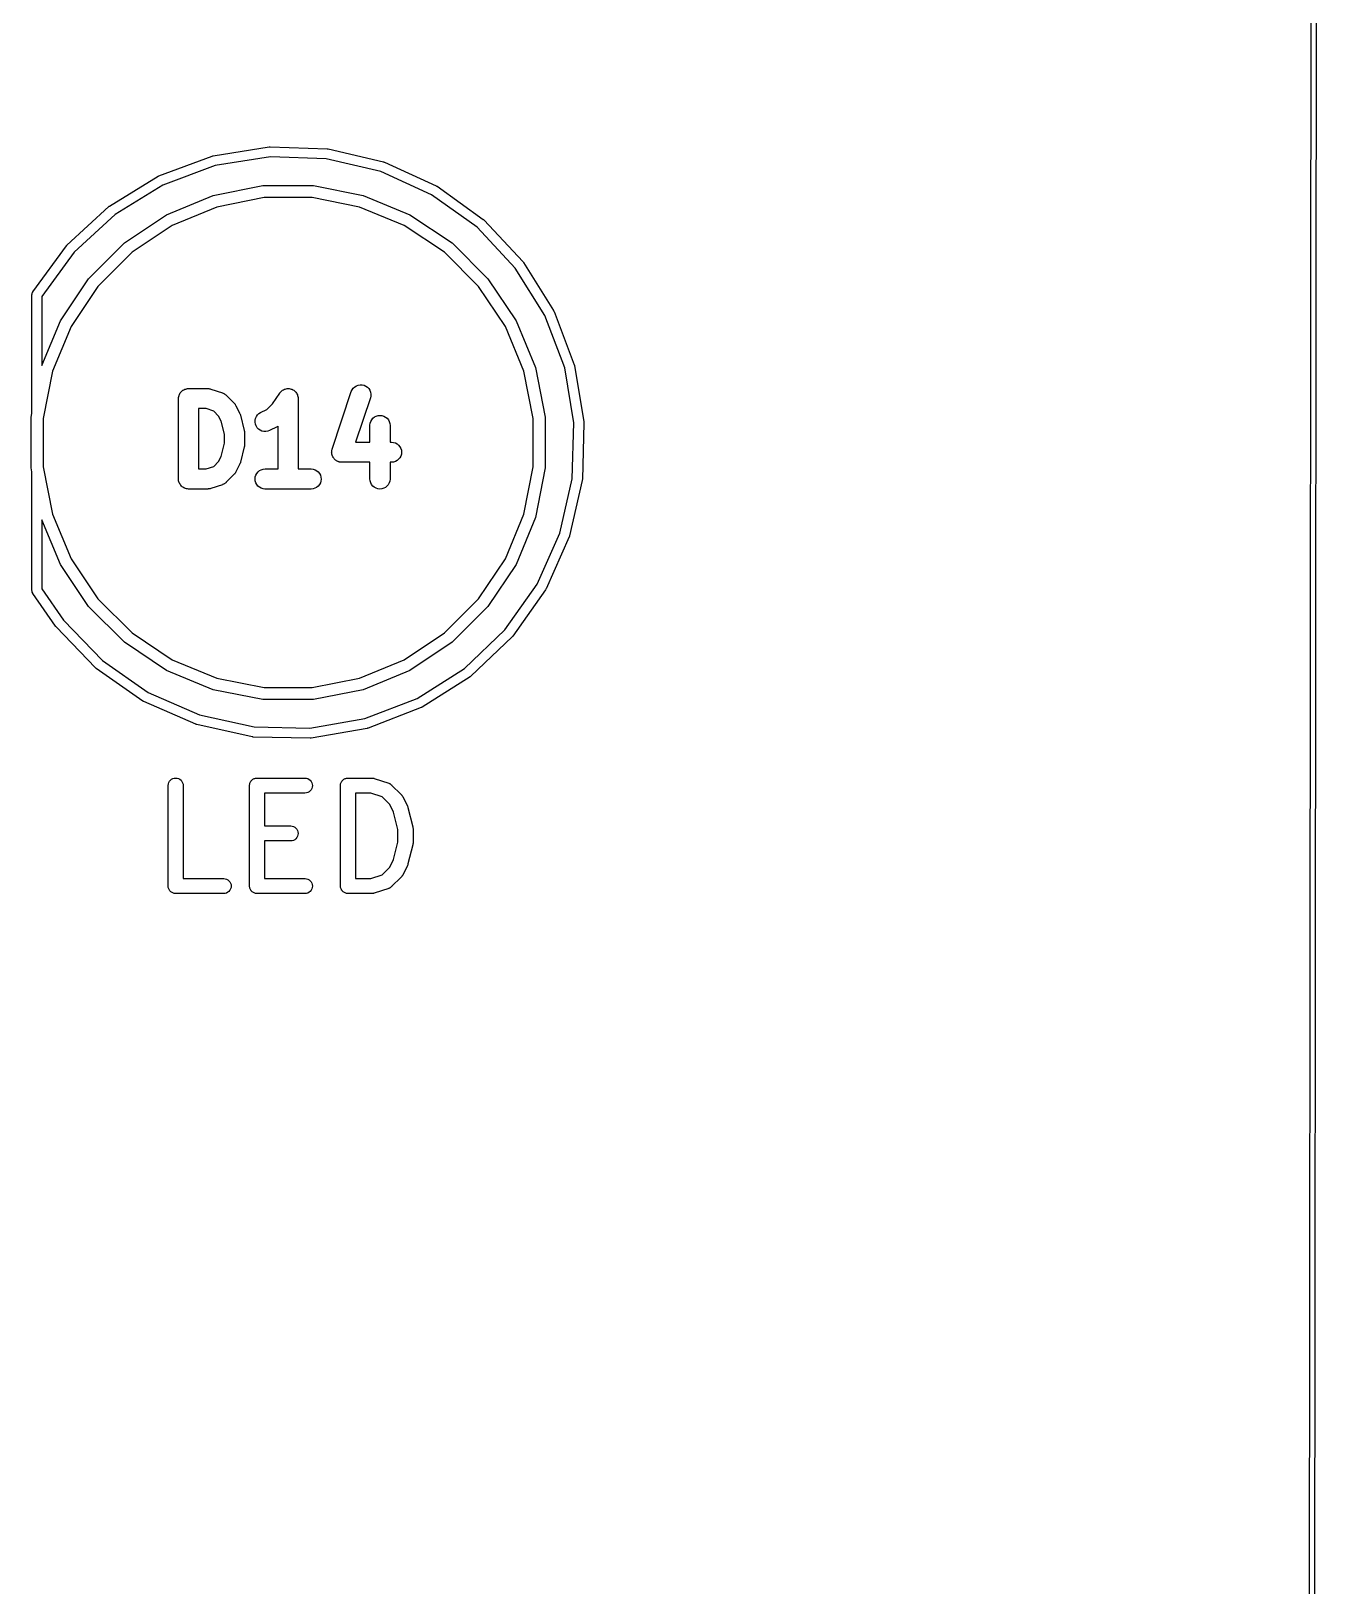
# Model space of a CAD drawing. Extents: x 20 to 116, y -135 to -20.
# Drawn here: x 103.18 to 116.03, y -92.92 to -77.45 of the extents above; entities that cross this region are included whole.
import ezdxf

# ---------------------------------------------------------------- set-up
doc = ezdxf.new("R2010")
doc.units = 0
doc.layers.add('BLACK', color=7, linetype='CONTINUOUS')

msp = doc.modelspace()

# ---------------------------------------------------------------- linework, layer by layer
at = {"layer": 'BLACK', "linetype": 'CONTINUOUS'}
for p, q in [((115.86, -134.975), (115.975, -20.025)), ((116.025, -20.0012), (115.91, -134.999)), ((104.454, -78.8855), (104.984, -78.6887)), ((104.984, -78.6887), (104.985, -78.6884)), ((104.984, -78.6887), (104.984, -78.6887)), ((104.984, -78.6887), (104.984, -78.6887)), ((104.985, -78.6884), (104.989, -78.6874)), ((104.989, -78.6874), (104.994, -78.6862)), ((104.994, -78.6862), (105.552, -78.5962)), ((105.564, -78.6957), (105.014, -78.7841)), ((105.552, -78.5962), (105.553, -78.5961)), ((105.553, -78.5961), (105.558, -78.5959)), ((105.558, -78.5959), (105.562, -78.5956)), ((105.562, -78.5956), (106.128, -78.6158)), ((106.119, -78.7156), (105.564, -78.6957)), ((106.661, -78.8431), (106.119, -78.7156)), ((106.128, -78.6158), (106.129, -78.6159)), ((106.129, -78.6159), (106.133, -78.6165)), ((106.133, -78.6165), (106.138, -78.6171)), ((106.138, -78.6171), (106.688, -78.7469)), ((106.688, -78.7469), (106.689, -78.747)), ((106.689, -78.747), (106.693, -78.7486)), ((103.963, -79.1859), (104.445, -78.8898)), ((104.445, -78.8894), (104.45, -78.8875)), ((104.445, -78.8898), (104.445, -78.8894)), ((104.45, -78.8875), (104.454, -78.8855)), ((105.014, -78.7841), (104.493, -78.9776)), ((107.167, -79.0733), (106.661, -78.8431)), ((106.693, -78.7486), (106.698, -78.75)), ((106.698, -78.75), (107.213, -78.9843)), ((104.493, -78.9776), (104.019, -79.2686)), ((104.994, -79.0807), (105.488, -78.9824)), ((105.488, -78.9824), (105.992, -78.9824)), ((105.992, -78.9824), (106.486, -79.0807)), ((107.213, -78.9843), (107.214, -78.9846)), ((107.214, -78.9846), (107.217, -78.9869)), ((107.217, -78.9869), (107.221, -78.9892)), ((107.221, -78.9892), (107.681, -79.319)), ((103.539, -79.576), (103.955, -79.1918)), ((103.955, -79.1913), (103.959, -79.1887)), ((103.955, -79.1918), (103.955, -79.1913)), ((103.959, -79.1887), (103.963, -79.1859)), ((104.529, -79.2735), (104.994, -79.0807)), ((105.029, -79.1955), (104.585, -79.3793)), ((105.5, -79.1018), (105.029, -79.1955)), ((105.98, -79.1018), (105.5, -79.1018)), ((106.451, -79.1955), (105.98, -79.1018)), ((106.895, -79.3793), (106.451, -79.1955)), ((106.486, -79.0807), (106.951, -79.2735)), ((107.619, -79.3975), (107.167, -79.0733)), ((104.019, -79.2686), (103.611, -79.6461)), ((104.11, -79.5534), (104.529, -79.2735)), ((106.951, -79.2735), (107.37, -79.5534)), ((107.681, -79.319), (107.681, -79.319)), ((107.681, -79.319), (107.681, -79.3191)), ((107.681, -79.3191), (107.682, -79.3195)), ((107.682, -79.3195), (107.685, -79.3225)), ((107.685, -79.3225), (107.689, -79.3255)), ((107.689, -79.3255), (108.076, -79.7384)), ((104.585, -79.3793), (104.186, -79.6461)), ((107.294, -79.6461), (106.895, -79.3793)), ((107.999, -79.8032), (107.619, -79.3975)), ((103.2, -80.0397), (103.533, -79.5833)), ((103.611, -79.6461), (103.29, -80.0866)), ((103.533, -79.5827), (103.536, -79.5794)), ((103.533, -79.5833), (103.533, -79.5827)), ((103.536, -79.5794), (103.539, -79.576)), ((103.753, -79.9096), (104.11, -79.5534)), ((104.186, -79.6461), (103.846, -79.9857)), ((107.634, -79.9857), (107.294, -79.6461)), ((107.37, -79.5534), (107.727, -79.9096)), ((108.294, -80.2751), (107.999, -79.8032)), ((108.076, -79.7384), (108.076, -79.7384)), ((108.076, -79.7384), (108.076, -79.7384)), ((108.076, -79.7384), (108.076, -79.7389)), ((108.076, -79.7389), (108.079, -79.7425)), ((108.079, -79.7425), (108.082, -79.7461)), ((108.082, -79.7461), (108.381, -80.2264)), ((103.473, -80.3285), (103.753, -79.9096)), ((103.846, -79.9857), (103.579, -80.3851)), ((107.901, -80.3851), (107.634, -79.9857)), ((107.727, -79.9096), (108.007, -80.3285)), ((103.19, -80.0679), (103.191, -80.0605)), ((103.19, -81.2498), (103.19, -80.0679)), ((103.191, -80.0605), (103.194, -80.0511)), ((103.194, -80.0511), (103.198, -80.0424)), ((103.198, -80.0424), (103.2, -80.0397)), ((103.29, -80.0866), (103.29, -80.7714)), ((108.491, -80.7952), (108.294, -80.2751)), ((108.381, -80.2264), (108.381, -80.227)), ((108.381, -80.227), (108.383, -80.2311)), ((108.383, -80.2311), (108.385, -80.2351)), ((108.385, -80.2351), (108.586, -80.7644)), ((103.29, -80.7714), (103.473, -80.3285)), ((103.579, -80.3851), (103.395, -80.8288)), ((108.085, -80.8288), (107.901, -80.3851)), ((108.007, -80.3285), (108.199, -80.794)), ((103.395, -80.8288), (103.302, -81.2999)), ((108.178, -81.2999), (108.085, -80.8288)), ((108.199, -80.794), (108.298, -81.2881)), ((108.583, -81.3437), (108.491, -80.7952)), ((108.586, -80.7644), (108.586, -80.765)), ((108.586, -80.765), (108.587, -80.7694)), ((108.587, -80.7694), (108.589, -80.7738)), ((108.589, -80.7738), (108.682, -81.332)), ((104.654, -81.0721), (104.656, -81.0632)), ((104.656, -81.0632), (104.657, -81.0628)), ((104.657, -81.0625), (104.661, -81.0543)), ((104.657, -81.0628), (104.657, -81.0625)), ((104.661, -81.0543), (104.666, -81.046)), ((104.666, -81.0454), (104.672, -81.0382)), ((104.666, -81.0457), (104.666, -81.0454)), ((104.666, -81.046), (104.666, -81.0457)), ((104.672, -81.0382), (104.678, -81.0309)), ((104.678, -81.0307), (104.679, -81.0305)), ((104.678, -81.0309), (104.678, -81.0307)), ((104.679, -81.0305), (104.686, -81.0246)), ((104.686, -81.0246), (104.693, -81.0186)), ((104.693, -81.0186), (104.694, -81.0184)), ((104.694, -81.0182), (104.702, -81.0139)), ((104.694, -81.0184), (104.694, -81.0182)), ((104.702, -81.0139), (104.71, -81.0094)), ((104.71, -81.0094), (104.711, -81.0093)), ((104.711, -81.0092), (104.72, -81.0065)), ((104.711, -81.0093), (104.711, -81.0092)), ((104.72, -81.0065), (104.729, -81.0038)), ((104.729, -81.0038), (104.73, -81.0037)), ((104.729, -81.0038), (104.729, -81.0038)), ((104.73, -81.0037), (104.739, -81.0028)), ((104.739, -81.0028), (104.749, -81.0019)), ((104.749, -81.0019), (104.939, -81.0019)), ((104.939, -81.0019), (104.94, -81.0019)), ((104.94, -81.0019), (104.946, -81.0025)), ((104.946, -81.0025), (104.952, -81.0027)), ((104.952, -81.0027), (104.956, -81.0036)), ((104.956, -81.0036), (104.96, -81.0041)), ((104.96, -81.0041), (104.965, -81.0058)), ((104.965, -81.0058), (104.971, -81.007)), ((104.971, -81.007), (105.085, -81.0451)), ((105.085, -81.0451), (105.086, -81.0456)), ((105.086, -81.0456), (105.089, -81.0468)), ((105.089, -81.0468), (105.092, -81.0477)), ((105.092, -81.0477), (105.098, -81.0509)), ((105.098, -81.0509), (105.104, -81.0538)), ((105.104, -81.0538), (105.106, -81.0555)), ((105.106, -81.0555), (105.109, -81.0569)), ((105.109, -81.0569), (105.114, -81.0612)), ((105.114, -81.0612), (105.12, -81.0653)), ((105.12, -81.0653), (105.122, -81.0674)), ((105.122, -81.0674), (105.124, -81.0693)), ((105.585, -81.1525), (105.656, -81.0464)), ((105.656, -81.0464), (105.657, -81.0454)), ((105.657, -81.0453), (105.663, -81.0376)), ((105.657, -81.0454), (105.657, -81.0453)), ((105.657, -81.0454), (105.657, -81.0454)), ((105.657, -81.0454), (105.657, -81.0454)), ((105.663, -81.0376), (105.669, -81.0305)), ((105.669, -81.0303), (105.677, -81.0239)), ((105.669, -81.0304), (105.669, -81.0303)), ((105.669, -81.0305), (105.669, -81.0304)), ((105.677, -81.0239), (105.684, -81.0182)), ((105.684, -81.0181), (105.693, -81.0135)), ((105.684, -81.0182), (105.684, -81.0181)), ((105.684, -81.0182), (105.684, -81.0182)), ((105.693, -81.0135), (105.702, -81.0092)), ((105.702, -81.0091), (105.711, -81.0065)), ((105.702, -81.0092), (105.702, -81.0091)), ((105.702, -81.0092), (105.702, -81.0092)), ((105.711, -81.0065), (105.72, -81.0037)), ((105.72, -81.0036), (105.729, -81.0028)), ((105.72, -81.0037), (105.72, -81.0036)), ((105.72, -81.0037), (105.72, -81.0037)), ((105.729, -81.0028), (105.74, -81.0019)), ((105.74, -81.0019), (105.74, -81.0019)), ((105.74, -81.0019), (105.749, -81.0029)), ((105.74, -81.0019), (105.74, -81.0019)), ((105.749, -81.0029), (105.759, -81.0039)), ((105.759, -81.0039), (105.759, -81.004)), ((105.759, -81.004), (105.759, -81.004)), ((105.759, -81.004), (105.768, -81.0067)), ((105.768, -81.0067), (105.778, -81.0097)), ((105.778, -81.0097), (105.778, -81.0098)), ((105.778, -81.0098), (105.778, -81.0098)), ((105.778, -81.0098), (105.786, -81.0143)), ((105.786, -81.0143), (105.795, -81.019)), ((105.795, -81.019), (105.795, -81.0191)), ((105.795, -81.0191), (105.795, -81.0191)), ((105.795, -81.0191), (105.803, -81.0254)), ((105.803, -81.0254), (105.81, -81.0314)), ((105.81, -81.0314), (105.81, -81.0315)), ((105.81, -81.0315), (105.81, -81.0316)), ((105.81, -81.0316), (105.816, -81.0392)), ((105.816, -81.0392), (105.822, -81.0466)), ((105.822, -81.0466), (105.822, -81.0466)), ((105.822, -81.0466), (105.822, -81.0467)), ((105.822, -81.0467), (105.827, -81.0551)), ((105.827, -81.0551), (105.832, -81.0638)), ((105.832, -81.0638), (105.832, -81.0639)), ((105.832, -81.0639), (105.832, -81.0639)), ((105.832, -81.0639), (105.834, -81.0726)), ((106.178, -81.6036), (106.368, -81.0322)), ((106.368, -81.0309), (106.377, -81.0132)), ((106.368, -81.0322), (106.368, -81.0309)), ((106.377, -81.0132), (106.388, -80.9974)), ((106.388, -80.9974), (106.402, -80.9841)), ((106.402, -80.9841), (106.419, -80.9739)), ((106.419, -80.9739), (106.437, -80.9671)), ((106.437, -80.9671), (106.457, -80.964)), ((106.457, -80.964), (106.476, -80.9647)), ((106.476, -80.9647), (106.495, -80.9692)), ((106.495, -80.9692), (106.513, -80.9772)), ((106.513, -80.9772), (106.529, -80.9886)), ((106.529, -80.9886), (106.542, -81.0028)), ((106.542, -81.0028), (106.552, -81.0194)), ((106.552, -81.0194), (106.559, -81.0376)), ((106.559, -81.0376), (106.563, -81.0569)), ((106.563, -81.0569), (106.562, -81.0764)), ((104.649, -81.1005), (104.65, -81.0912)), ((104.649, -81.1012), (104.649, -81.1005)), ((104.649, -81.1019), (104.649, -81.1012)), ((104.649, -81.1012), (104.649, -81.1012)), ((104.649, -81.1012), (104.649, -81.1012)), ((104.649, -81.9019), (104.649, -81.1019)), ((104.65, -81.0912), (104.651, -81.0818)), ((104.651, -81.0811), (104.654, -81.0721)), ((104.651, -81.0815), (104.651, -81.0811)), ((104.651, -81.0818), (104.651, -81.0815)), ((104.849, -81.2019), (104.849, -81.8019)), ((104.923, -81.2019), (104.849, -81.2019)), ((104.999, -81.2274), (104.923, -81.2019)), ((105.124, -81.0693), (105.2, -81.1455)), ((105.2, -81.1455), (105.201, -81.1465)), ((105.201, -81.1465), (105.205, -81.1509)), ((105.205, -81.1509), (105.209, -81.1549)), ((105.209, -81.1549), (105.211, -81.1585)), ((105.211, -81.1585), (105.213, -81.1617)), ((105.213, -81.1617), (105.216, -81.1667)), ((105.216, -81.1667), (105.219, -81.1715)), ((105.219, -81.1715), (105.257, -81.2477)), ((105.466, -81.241), (105.527, -81.2102)), ((105.527, -81.2102), (105.585, -81.1525)), ((105.834, -81.0726), (105.837, -81.0825)), ((105.837, -81.0825), (105.837, -81.0826)), ((105.837, -81.0826), (105.837, -81.0826)), ((105.837, -81.0826), (105.838, -81.0915)), ((105.838, -81.0915), (105.839, -81.1019)), ((105.839, -81.1019), (105.839, -81.8019)), ((106.558, -81.0954), (106.411, -81.5352)), ((106.562, -81.0764), (106.558, -81.0954)), ((103.182, -81.2881), (103.19, -81.2498)), ((103.182, -81.7919), (103.182, -81.2881)), ((103.302, -81.2999), (103.302, -81.7801)), ((105.047, -81.2754), (104.999, -81.2274)), ((105.073, -81.3273), (105.047, -81.2754)), ((105.106, -81.4571), (105.073, -81.3273)), ((105.257, -81.2477), (105.258, -81.2489)), ((105.258, -81.2489), (105.258, -81.2493)), ((105.258, -81.2493), (105.258, -81.2497)), ((105.258, -81.2497), (105.261, -81.2585)), ((105.261, -81.2585), (105.264, -81.2672)), ((105.264, -81.2672), (105.264, -81.2677)), ((105.264, -81.2677), (105.265, -81.2681)), ((105.265, -81.2681), (105.303, -81.4205)), ((105.411, -81.3175), (105.416, -81.2985)), ((105.411, -81.337), (105.411, -81.3175)), ((105.414, -81.3563), (105.411, -81.337)), ((105.421, -81.3746), (105.414, -81.3563)), ((105.416, -81.2985), (105.424, -81.2807)), ((105.431, -81.3912), (105.421, -81.3746)), ((105.424, -81.2807), (105.435, -81.2648)), ((105.435, -81.2648), (105.449, -81.2514)), ((105.449, -81.2514), (105.466, -81.241)), ((105.639, -81.3773), (105.636, -81.3788)), ((105.639, -81.8019), (105.639, -81.3773)), ((106.553, -81.3672), (106.556, -81.3478)), ((106.553, -81.3686), (106.553, -81.3672)), ((106.553, -81.5352), (106.553, -81.3686)), ((106.556, -81.3478), (106.561, -81.3292)), ((106.561, -81.3292), (106.571, -81.3121)), ((106.571, -81.3121), (106.583, -81.2971)), ((106.583, -81.2971), (106.599, -81.2849)), ((106.599, -81.2849), (106.616, -81.2759)), ((106.616, -81.2759), (106.635, -81.2703)), ((106.635, -81.2703), (106.654, -81.2686)), ((106.654, -81.2686), (106.673, -81.2706)), ((106.673, -81.2706), (106.692, -81.2764)), ((106.692, -81.2764), (106.709, -81.2857)), ((106.709, -81.2857), (106.724, -81.2981)), ((106.724, -81.2981), (106.737, -81.3132)), ((106.737, -81.3132), (106.746, -81.3305)), ((106.746, -81.3305), (106.751, -81.3491)), ((106.751, -81.3491), (106.753, -81.3686)), ((106.753, -81.3686), (106.753, -81.5352)), ((108.178, -81.7801), (108.178, -81.2999)), ((108.298, -81.2881), (108.298, -81.7919)), ((108.567, -81.8996), (108.583, -81.3437)), ((108.683, -81.3417), (108.667, -81.9074)), ((108.682, -81.332), (108.683, -81.3326)), ((108.683, -81.3326), (108.683, -81.3371)), ((108.683, -81.3371), (108.683, -81.3417)), ((105.106, -81.5467), (105.106, -81.4571)), ((105.303, -81.4205), (105.303, -81.4219)), ((105.303, -81.4219), (105.303, -81.4236)), ((105.303, -81.4236), (105.304, -81.4253)), ((105.304, -81.4253), (105.305, -81.4333)), ((105.305, -81.4333), (105.306, -81.4412)), ((105.306, -81.4412), (105.306, -81.443)), ((105.306, -81.443), (105.306, -81.4448)), ((105.306, -81.4448), (105.306, -81.559)), ((105.444, -81.4054), (105.431, -81.3912)), ((105.46, -81.4169), (105.444, -81.4054)), ((105.478, -81.425), (105.46, -81.4169)), ((105.497, -81.4295), (105.478, -81.425)), ((105.516, -81.4303), (105.497, -81.4295)), ((105.536, -81.4273), (105.516, -81.4303)), ((105.554, -81.4205), (105.536, -81.4273)), ((105.555, -81.4199), (105.554, -81.4205)), ((105.631, -81.3818), (105.555, -81.4199)), ((105.636, -81.3788), (105.631, -81.3818)), ((105.047, -81.7284), (105.073, -81.6765)), ((105.073, -81.6765), (105.106, -81.5467)), ((105.303, -81.5833), (105.265, -81.7357)), ((105.304, -81.5798), (105.303, -81.5815)), ((105.303, -81.5815), (105.303, -81.5833)), ((105.306, -81.564), (105.304, -81.5719)), ((105.304, -81.5719), (105.304, -81.5798)), ((105.306, -81.559), (105.306, -81.5604)), ((105.306, -81.5604), (105.306, -81.5622)), ((105.306, -81.5622), (105.306, -81.564)), ((106.172, -81.6345), (106.173, -81.6286)), ((106.173, -81.6383), (106.172, -81.6345)), ((106.173, -81.6226), (106.174, -81.6189)), ((106.173, -81.6286), (106.173, -81.6226)), ((106.173, -81.6422), (106.173, -81.6383)), ((106.174, -81.648), (106.173, -81.6422)), ((106.174, -81.6151), (106.176, -81.6094)), ((106.174, -81.6189), (106.174, -81.6151)), ((106.174, -81.654), (106.174, -81.648)), ((106.175, -81.6576), (106.174, -81.654)), ((106.176, -81.6614), (106.175, -81.6576)), ((106.176, -81.6094), (106.178, -81.6036)), ((106.178, -81.667), (106.176, -81.6614)), ((106.18, -81.6727), (106.178, -81.667)), ((106.181, -81.6761), (106.18, -81.6727)), ((106.183, -81.6796), (106.181, -81.6761)), ((106.186, -81.6847), (106.183, -81.6796)), ((106.189, -81.69), (106.186, -81.6847)), ((106.411, -81.5352), (106.553, -81.5352)), ((106.753, -81.5352), (106.768, -81.5352)), ((106.768, -81.5352), (106.769, -81.5352)), ((106.769, -81.5352), (106.788, -81.5374)), ((106.788, -81.5374), (106.807, -81.5433)), ((106.807, -81.5433), (106.824, -81.5527)), ((106.824, -81.5527), (106.839, -81.5653)), ((106.839, -81.5653), (106.851, -81.5805)), ((106.851, -81.5805), (106.86, -81.5978)), ((106.86, -81.674), (106.851, -81.6912)), ((106.86, -81.5978), (106.866, -81.6165)), ((106.866, -81.6553), (106.86, -81.674)), ((106.866, -81.6165), (106.868, -81.6359)), ((106.868, -81.6359), (106.866, -81.6553)), ((103.19, -81.8302), (103.182, -81.7919)), ((103.19, -83.0095), (103.19, -81.8302)), ((103.302, -81.7801), (103.395, -82.2512)), ((104.849, -81.8019), (104.923, -81.8019)), ((104.923, -81.8019), (104.999, -81.7764)), ((104.999, -81.7764), (105.047, -81.7284)), ((105.215, -81.8383), (105.213, -81.8432)), ((105.218, -81.8336), (105.215, -81.8383)), ((105.219, -81.8323), (105.218, -81.8336)), ((105.257, -81.7561), (105.219, -81.8323)), ((105.261, -81.7466), (105.257, -81.7553)), ((105.257, -81.7553), (105.257, -81.7557)), ((105.257, -81.7557), (105.257, -81.7561)), ((105.264, -81.7379), (105.261, -81.7466)), ((105.265, -81.7357), (105.264, -81.737)), ((105.264, -81.737), (105.264, -81.7375)), ((105.264, -81.7375), (105.264, -81.7379)), ((105.428, -81.846), (105.44, -81.8309)), ((105.44, -81.8309), (105.455, -81.8186)), ((105.455, -81.8186), (105.472, -81.8094)), ((105.472, -81.8094), (105.491, -81.8038)), ((105.491, -81.8038), (105.51, -81.8019)), ((105.51, -81.8019), (105.639, -81.8019)), ((105.839, -81.8019), (105.968, -81.8019)), ((105.968, -81.8019), (105.969, -81.8019)), ((105.969, -81.8019), (105.988, -81.8041)), ((105.988, -81.8041), (106.007, -81.81)), ((106.007, -81.81), (106.024, -81.8194)), ((106.024, -81.8194), (106.039, -81.8319)), ((106.039, -81.8319), (106.051, -81.8471)), ((106.191, -81.693), (106.189, -81.69)), ((106.193, -81.6962), (106.191, -81.693)), ((106.197, -81.7006), (106.193, -81.6962)), ((106.201, -81.7052), (106.197, -81.7006)), ((106.204, -81.7077), (106.201, -81.7052)), ((106.206, -81.7104), (106.204, -81.7077)), ((106.211, -81.7139), (106.206, -81.7104)), ((106.216, -81.7177), (106.211, -81.7139)), ((106.219, -81.7196), (106.216, -81.7177)), ((106.222, -81.7218), (106.219, -81.7196)), ((106.228, -81.7243), (106.222, -81.7218)), ((106.233, -81.7272), (106.228, -81.7243)), ((106.237, -81.7283), (106.233, -81.7272)), ((106.24, -81.7299), (106.237, -81.7283)), ((106.246, -81.7313), (106.24, -81.7299)), ((106.252, -81.7331), (106.246, -81.7313)), ((106.255, -81.7335), (106.252, -81.7331)), ((106.259, -81.7344), (106.255, -81.7335)), ((106.265, -81.7346), (106.259, -81.7344)), ((106.271, -81.7352), (106.265, -81.7346)), ((106.272, -81.7352), (106.271, -81.7352)), ((106.553, -81.7352), (106.272, -81.7352)), ((106.553, -81.9019), (106.553, -81.7352)), ((106.768, -81.7352), (106.753, -81.7352)), ((106.753, -81.7352), (106.753, -81.9019)), ((106.787, -81.7333), (106.768, -81.7352)), ((106.806, -81.7277), (106.787, -81.7333)), ((106.823, -81.7185), (106.806, -81.7277)), ((106.838, -81.7062), (106.823, -81.7185)), ((106.851, -81.6912), (106.838, -81.7062)), ((108.085, -82.2512), (108.178, -81.7801)), ((108.298, -81.7919), (108.199, -82.286)), ((104.649, -81.9112), (104.649, -81.9019)), ((104.65, -81.9206), (104.649, -81.9112)), ((104.65, -81.921), (104.65, -81.9206)), ((104.65, -81.9213), (104.65, -81.921)), ((104.653, -81.9304), (104.65, -81.9213)), ((104.656, -81.9394), (104.653, -81.9304)), ((104.656, -81.9397), (104.656, -81.9394)), ((104.656, -81.94), (104.656, -81.9397)), ((104.661, -81.9484), (104.656, -81.94)), ((104.665, -81.9567), (104.661, -81.9484)), ((104.665, -81.9569), (104.665, -81.9567)), ((104.665, -81.9572), (104.665, -81.9569)), ((104.671, -81.9646), (104.665, -81.9572)), ((104.677, -81.9719), (104.671, -81.9646)), ((104.677, -81.9721), (104.677, -81.9719)), ((104.678, -81.9724), (104.677, -81.9721)), ((104.685, -81.9784), (104.678, -81.9724)), ((104.692, -81.9844), (104.685, -81.9784)), ((104.692, -81.9846), (104.692, -81.9844)), ((104.693, -81.9848), (104.692, -81.9846)), ((104.701, -81.9893), (104.693, -81.9848)), ((104.709, -81.9938), (104.701, -81.9893)), ((104.71, -81.9939), (104.709, -81.9938)), ((104.71, -81.9941), (104.71, -81.9939)), ((104.719, -81.9969), (104.71, -81.9941)), ((104.728, -81.9997), (104.719, -81.9969)), ((104.969, -81.9972), (104.964, -81.9984)), ((104.971, -81.9968), (104.969, -81.9972)), ((105.085, -81.9587), (104.971, -81.9968)), ((105.088, -81.9575), (105.085, -81.9587)), ((105.09, -81.9567), (105.088, -81.9575)), ((105.097, -81.9535), (105.09, -81.9567)), ((105.103, -81.9507), (105.097, -81.9535)), ((105.105, -81.949), (105.103, -81.9507)), ((105.108, -81.9477), (105.105, -81.949)), ((105.113, -81.9434), (105.108, -81.9477)), ((105.119, -81.9395), (105.113, -81.9434)), ((105.121, -81.9373), (105.119, -81.9395)), ((105.123, -81.9355), (105.121, -81.9373)), ((105.124, -81.9345), (105.123, -81.9355)), ((105.2, -81.8583), (105.124, -81.9345)), ((105.204, -81.854), (105.2, -81.8583)), ((105.208, -81.85), (105.204, -81.854)), ((105.21, -81.8465), (105.208, -81.85)), ((105.213, -81.8432), (105.21, -81.8465)), ((105.41, -81.9012), (105.413, -81.8818)), ((105.412, -81.9206), (105.41, -81.9012)), ((105.418, -81.9394), (105.412, -81.9206)), ((105.413, -81.8818), (105.418, -81.8632)), ((105.418, -81.8632), (105.428, -81.846)), ((105.427, -81.9567), (105.418, -81.9394)), ((105.439, -81.9719), (105.427, -81.9567)), ((105.454, -81.9844), (105.439, -81.9719)), ((105.471, -81.9938), (105.454, -81.9844)), ((105.49, -81.9997), (105.471, -81.9938)), ((106.006, -81.9944), (105.987, -82)), ((106.023, -81.9852), (106.006, -81.9944)), ((106.038, -81.9729), (106.023, -81.9852)), ((106.051, -81.9578), (106.038, -81.9729)), ((106.051, -81.8471), (106.06, -81.8644)), ((106.06, -81.9407), (106.051, -81.9578)), ((106.06, -81.8644), (106.066, -81.8832)), ((106.066, -81.922), (106.06, -81.9407)), ((106.066, -81.8832), (106.068, -81.9026)), ((106.068, -81.9026), (106.066, -81.922)), ((106.555, -81.9213), (106.553, -81.9019)), ((106.561, -81.94), (106.555, -81.9213)), ((106.57, -81.9572), (106.561, -81.94)), ((106.582, -81.9724), (106.57, -81.9572)), ((106.597, -81.9848), (106.582, -81.9724)), ((106.615, -81.9941), (106.597, -81.9848)), ((106.633, -81.9999), (106.615, -81.9941)), ((106.691, -81.9946), (106.672, -82.0001)), ((106.708, -81.9856), (106.691, -81.9946)), ((106.723, -81.9734), (106.708, -81.9856)), ((106.736, -81.9584), (106.723, -81.9734)), ((106.745, -81.9413), (106.736, -81.9584)), ((106.751, -81.9227), (106.745, -81.9413)), ((106.753, -81.9033), (106.751, -81.9227)), ((106.753, -81.9019), (106.753, -81.9033)), ((108.443, -82.4419), (108.567, -81.8996)), ((108.666, -81.9171), (108.54, -82.4689)), ((108.667, -81.9081), (108.666, -81.9126)), ((108.666, -81.9126), (108.666, -81.9171)), ((108.667, -81.9074), (108.667, -81.9074)), ((108.667, -81.9074), (108.667, -81.9074)), ((108.667, -81.9074), (108.667, -81.9081)), ((104.728, -81.9998), (104.728, -81.9997)), ((104.728, -81.9999), (104.728, -81.9998)), ((104.738, -82.0009), (104.728, -81.9999)), ((104.747, -82.0019), (104.738, -82.0009)), ((104.748, -82.0019), (104.747, -82.0019)), ((104.749, -82.0019), (104.748, -82.0019)), ((104.748, -82.0019), (104.748, -82.0019)), ((104.748, -82.0019), (104.748, -82.0019)), ((104.939, -82.0019), (104.749, -82.0019)), ((104.945, -82.0014), (104.939, -82.0019)), ((104.95, -82.0013), (104.945, -82.0014)), ((104.954, -82.0004), (104.95, -82.0013)), ((104.958, -82), (104.954, -82.0004)), ((104.964, -81.9984), (104.958, -82)), ((105.509, -82.0019), (105.49, -81.9997)), ((105.51, -82.0019), (105.509, -82.0019)), ((105.968, -82.0019), (105.51, -82.0019)), ((105.987, -82), (105.968, -82.0019)), ((106.653, -82.0019), (106.633, -81.9999)), ((106.672, -82.0001), (106.653, -82.0019)), ((103.395, -82.2512), (103.579, -82.6949)), ((107.901, -82.6949), (108.085, -82.2512)), ((108.199, -82.286), (108.007, -82.7515)), ((103.473, -82.7515), (103.29, -82.3086)), ((103.29, -82.3086), (103.29, -82.9942)), ((108.217, -82.9498), (108.443, -82.4419)), ((108.537, -82.4782), (108.306, -82.995)), ((108.538, -82.4739), (108.537, -82.4782)), ((108.54, -82.4696), (108.538, -82.4739)), ((108.54, -82.4689), (108.54, -82.4696)), ((103.753, -83.1704), (103.473, -82.7515)), ((103.579, -82.6949), (103.846, -83.0943)), ((107.634, -83.0943), (107.901, -82.6949)), ((108.007, -82.7515), (107.727, -83.1704)), ((103.19, -83.0097), (103.19, -83.0095)), ((103.19, -83.0098), (103.19, -83.0097)), ((103.19, -83.0121), (103.19, -83.0098)), ((103.191, -83.0195), (103.19, -83.0121)), ((103.194, -83.0289), (103.191, -83.0195)), ((103.198, -83.0376), (103.194, -83.0289)), ((103.2, -83.0397), (103.198, -83.0376)), ((103.424, -83.3676), (103.2, -83.0397)), ((103.29, -82.9942), (103.505, -83.3076)), ((107.896, -83.404), (108.217, -82.9498)), ((108.301, -83.0035), (107.974, -83.4657)), ((108.303, -82.9995), (108.301, -83.0035)), ((108.306, -82.9957), (108.303, -82.9995)), ((108.306, -82.995), (108.306, -82.995)), ((108.306, -82.995), (108.306, -82.995)), ((108.306, -82.995), (108.306, -82.9957)), ((104.11, -83.5266), (103.753, -83.1704)), ((103.846, -83.0943), (104.186, -83.4339)), ((107.294, -83.4339), (107.634, -83.0943)), ((107.727, -83.1704), (107.37, -83.5266)), ((103.427, -83.3705), (103.424, -83.3676)), ((103.429, -83.3735), (103.427, -83.3705)), ((103.43, -83.374), (103.429, -83.3735)), ((103.823, -83.7815), (103.43, -83.374)), ((103.505, -83.3076), (103.891, -83.7086)), ((104.529, -83.8065), (104.11, -83.5266)), ((104.186, -83.4339), (104.585, -83.7007)), ((106.895, -83.7007), (107.294, -83.4339)), ((107.37, -83.5266), (106.951, -83.8065)), ((107.493, -83.7872), (107.896, -83.404)), ((107.968, -83.4731), (107.558, -83.863)), ((107.971, -83.4696), (107.968, -83.4731)), ((107.974, -83.4663), (107.971, -83.4696)), ((107.974, -83.4657), (107.974, -83.4657)), ((107.974, -83.4657), (107.974, -83.4657)), ((107.974, -83.4657), (107.974, -83.4663)), ((103.826, -83.7845), (103.823, -83.7815)), ((103.829, -83.7874), (103.826, -83.7845)), ((103.83, -83.7878), (103.829, -83.7874)), ((104.294, -84.1113), (103.83, -83.7878)), ((103.83, -83.7878), (103.83, -83.7878)), ((103.83, -83.7878), (103.83, -83.7878)), ((103.891, -83.7086), (104.348, -84.0264)), ((104.994, -83.9993), (104.529, -83.8065)), ((104.585, -83.7007), (105.029, -83.8845)), ((106.451, -83.8845), (106.895, -83.7007)), ((106.951, -83.8065), (106.486, -83.9993)), ((107.023, -84.0848), (107.493, -83.7872)), ((105.488, -84.0976), (104.994, -83.9993)), ((105.029, -83.8845), (105.5, -83.9782)), ((105.5, -83.9782), (105.98, -83.9782)), ((105.98, -83.9782), (106.451, -83.8845)), ((106.486, -83.9993), (105.992, -84.0976)), ((107.55, -83.869), (107.072, -84.1719)), ((107.554, -83.8662), (107.55, -83.869)), ((107.557, -83.8635), (107.554, -83.8662)), ((107.558, -83.863), (107.557, -83.8635)), ((104.298, -84.1135), (104.294, -84.1113)), ((104.302, -84.1157), (104.298, -84.1135)), ((104.303, -84.116), (104.302, -84.1157)), ((104.821, -84.3431), (104.303, -84.116)), ((104.348, -84.0264), (104.857, -84.2495)), ((105.992, -84.0976), (105.488, -84.0976)), ((106.504, -84.2855), (107.023, -84.0848)), ((104.857, -84.2495), (105.4, -84.3694)), ((105.956, -84.3816), (106.504, -84.2855)), ((107.063, -84.1763), (106.535, -84.3805)), ((107.067, -84.1742), (107.063, -84.1763)), ((107.071, -84.1723), (107.067, -84.1742)), ((107.072, -84.1719), (107.071, -84.1723)), ((107.072, -84.1719), (107.072, -84.1719)), ((107.072, -84.1719), (107.072, -84.1719)), ((104.826, -84.3445), (104.821, -84.3431)), ((104.83, -84.3459), (104.826, -84.3445)), ((104.831, -84.3461), (104.83, -84.3459)), ((105.383, -84.4681), (104.831, -84.3461)), ((105.388, -84.4687), (105.383, -84.4681)), ((105.392, -84.4693), (105.388, -84.4687)), ((105.393, -84.4693), (105.392, -84.4693)), ((105.959, -84.4816), (105.393, -84.4693)), ((105.4, -84.3694), (105.956, -84.3816)), ((106.526, -84.3831), (105.969, -84.4809)), ((106.53, -84.3819), (106.526, -84.3831)), ((106.535, -84.3807), (106.53, -84.3819)), ((106.535, -84.3805), (106.535, -84.3807)), ((105.963, -84.4813), (105.959, -84.4816)), ((105.968, -84.481), (105.963, -84.4813)), ((105.969, -84.4809), (105.968, -84.481)), ((105.969, -84.4809), (105.969, -84.4809)), ((104.546, -84.9513), (104.548, -84.9368)), ((104.548, -84.9368), (104.552, -84.9228)), ((104.552, -84.9228), (104.559, -84.91)), ((104.559, -84.91), (104.568, -84.8988)), ((104.568, -84.8988), (104.58, -84.8896)), ((104.58, -84.8896), (104.593, -84.8828)), ((104.593, -84.8828), (104.607, -84.8787)), ((104.607, -84.8787), (104.621, -84.8774)), ((104.621, -84.8774), (104.636, -84.8789)), ((104.636, -84.8789), (104.65, -84.8832)), ((104.65, -84.8832), (104.663, -84.8902)), ((104.663, -84.8902), (104.674, -84.8995)), ((104.674, -84.8995), (104.683, -84.9109)), ((104.683, -84.9109), (104.69, -84.9238)), ((104.69, -84.9238), (104.695, -84.9378)), ((105.357, -84.9368), (105.359, -84.9301)), ((105.357, -84.937), (105.357, -84.9368)), ((105.359, -84.9301), (105.361, -84.9233)), ((105.361, -84.9231), (105.362, -84.9228)), ((105.361, -84.9233), (105.361, -84.9231)), ((105.362, -84.9228), (105.365, -84.9166)), ((105.365, -84.9166), (105.368, -84.9104)), ((105.368, -84.9102), (105.369, -84.91)), ((105.368, -84.9104), (105.368, -84.9102)), ((105.369, -84.91), (105.373, -84.9046)), ((105.373, -84.9046), (105.378, -84.8992)), ((105.378, -84.8988), (105.383, -84.8944)), ((105.378, -84.899), (105.378, -84.8988)), ((105.378, -84.8992), (105.378, -84.899)), ((105.383, -84.8944), (105.389, -84.8899)), ((105.389, -84.8896), (105.396, -84.8864)), ((105.389, -84.8898), (105.389, -84.8896)), ((105.389, -84.8899), (105.389, -84.8898)), ((105.396, -84.8864), (105.402, -84.883)), ((105.402, -84.8828), (105.409, -84.8808)), ((105.402, -84.883), (105.402, -84.8828)), ((105.402, -84.883), (105.402, -84.883)), ((105.409, -84.8808), (105.416, -84.8788)), ((105.416, -84.8787), (105.423, -84.8781)), ((105.416, -84.8788), (105.416, -84.8787)), ((105.416, -84.8788), (105.416, -84.8788)), ((105.423, -84.8781), (105.43, -84.8774)), ((105.43, -84.8774), (105.907, -84.8774)), ((105.907, -84.8774), (105.908, -84.8774)), ((105.908, -84.8774), (105.922, -84.879)), ((105.922, -84.879), (105.936, -84.8834)), ((105.936, -84.8834), (105.949, -84.8905)), ((105.949, -84.8905), (105.96, -84.8999)), ((105.96, -84.8999), (105.969, -84.9113)), ((105.969, -84.9113), (105.976, -84.9243)), ((105.976, -84.9243), (105.98, -84.9383)), ((106.262, -84.9368), (106.264, -84.9301)), ((106.262, -84.937), (106.262, -84.9368)), ((106.264, -84.9301), (106.266, -84.9233)), ((106.266, -84.9228), (106.27, -84.9166)), ((106.266, -84.9231), (106.266, -84.9228)), ((106.266, -84.9233), (106.266, -84.9231)), ((106.27, -84.9166), (106.273, -84.9104)), ((106.273, -84.91), (106.278, -84.9046)), ((106.273, -84.9102), (106.273, -84.91)), ((106.273, -84.9104), (106.273, -84.9102)), ((106.278, -84.9046), (106.282, -84.8992)), ((106.282, -84.8992), (106.283, -84.899)), ((106.283, -84.8988), (106.288, -84.8944)), ((106.283, -84.899), (106.283, -84.8988)), ((106.288, -84.8944), (106.294, -84.8899)), ((106.294, -84.8896), (106.3, -84.8864)), ((106.294, -84.8898), (106.294, -84.8896)), ((106.294, -84.8899), (106.294, -84.8898)), ((106.3, -84.8864), (106.307, -84.883)), ((106.307, -84.8828), (106.314, -84.8808)), ((106.307, -84.883), (106.307, -84.8828)), ((106.307, -84.883), (106.307, -84.883)), ((106.314, -84.8808), (106.321, -84.8788)), ((106.321, -84.8787), (106.328, -84.8781)), ((106.321, -84.8788), (106.321, -84.8787)), ((106.321, -84.8788), (106.321, -84.8788)), ((106.328, -84.8781), (106.335, -84.8774)), ((106.335, -84.8774), (106.573, -84.8774)), ((106.573, -84.8774), (106.574, -84.8774)), ((106.574, -84.8774), (106.579, -84.8779)), ((106.579, -84.8779), (106.583, -84.878)), ((106.583, -84.878), (106.586, -84.8787)), ((106.586, -84.8787), (106.589, -84.879)), ((106.589, -84.879), (106.593, -84.8803)), ((106.593, -84.8803), (106.597, -84.8812)), ((106.597, -84.8812), (106.74, -84.9288)), ((106.74, -84.9288), (106.741, -84.9292)), ((106.741, -84.9292), (106.743, -84.9301)), ((106.743, -84.9301), (106.745, -84.9308)), ((106.745, -84.9308), (106.75, -84.9332)), ((106.75, -84.9332), (106.754, -84.9353)), ((106.754, -84.9353), (106.756, -84.9366)), ((106.756, -84.9366), (106.758, -84.9377)), ((104.546, -84.9524), (104.546, -84.9513)), ((104.546, -85.9524), (104.546, -84.9524)), ((104.695, -84.9378), (104.696, -84.9524)), ((104.696, -84.9524), (104.696, -85.8774)), ((105.355, -84.9513), (105.356, -84.9443)), ((105.355, -84.9518), (105.355, -84.9513)), ((105.355, -84.9519), (105.355, -84.9518)), ((105.355, -84.9524), (105.355, -84.9519)), ((105.355, -84.9519), (105.355, -84.9519)), ((105.355, -85.9524), (105.355, -84.9524)), ((105.356, -84.9443), (105.357, -84.9373)), ((105.357, -84.9373), (105.357, -84.937)), ((105.907, -85.0274), (105.505, -85.0274)), ((105.505, -85.0274), (105.505, -85.3536)), ((105.921, -85.026), (105.907, -85.0274)), ((105.935, -85.0217), (105.921, -85.026)), ((105.948, -85.0148), (105.935, -85.0217)), ((105.96, -85.0056), (105.948, -85.0148)), ((105.969, -84.9943), (105.96, -85.0056)), ((105.976, -84.9814), (105.969, -84.9943)), ((105.98, -84.9675), (105.976, -84.9814)), ((105.98, -84.9383), (105.982, -84.9529)), ((105.982, -84.9529), (105.98, -84.9675)), ((106.26, -84.9513), (106.261, -84.9443)), ((106.26, -84.9518), (106.26, -84.9513)), ((106.26, -84.9519), (106.26, -84.9518)), ((106.26, -84.9524), (106.26, -84.9519)), ((106.26, -84.9519), (106.26, -84.9519)), ((106.26, -85.9524), (106.26, -84.9524)), ((106.261, -84.9443), (106.262, -84.9373)), ((106.262, -84.9373), (106.262, -84.937)), ((106.41, -85.0274), (106.41, -85.8774)), ((106.561, -85.0274), (106.41, -85.0274)), ((106.676, -85.0656), (106.561, -85.0274)), ((106.75, -85.1397), (106.676, -85.0656)), ((106.758, -84.9377), (106.762, -84.9409)), ((106.762, -84.9409), (106.766, -84.9439)), ((106.766, -84.9439), (106.768, -84.9456)), ((106.768, -84.9456), (106.769, -84.947)), ((106.769, -84.947), (106.864, -85.0422)), ((106.864, -85.0422), (106.865, -85.0429)), ((106.865, -85.0429), (106.868, -85.0462)), ((106.868, -85.0462), (106.871, -85.0493)), ((106.871, -85.0493), (106.872, -85.052)), ((106.872, -85.052), (106.874, -85.0544)), ((106.874, -85.0544), (106.876, -85.0581)), ((106.876, -85.0581), (106.879, -85.0617)), ((106.879, -85.0617), (106.926, -85.1569)), ((106.788, -85.2167), (106.75, -85.1397)), ((106.832, -85.3902), (106.788, -85.2167)), ((106.926, -85.1569), (106.927, -85.1579)), ((106.927, -85.1579), (106.927, -85.1582)), ((106.927, -85.1582), (106.927, -85.1585)), ((106.927, -85.1585), (106.929, -85.1651)), ((106.929, -85.1651), (106.932, -85.1716)), ((106.932, -85.1716), (106.932, -85.172)), ((106.932, -85.172), (106.932, -85.1723)), ((106.932, -85.1723), (106.979, -85.3628)), ((105.505, -85.3536), (105.764, -85.3536)), ((105.764, -85.3536), (105.765, -85.3536)), ((105.765, -85.3536), (105.779, -85.3552)), ((105.779, -85.3552), (105.793, -85.3596)), ((105.793, -85.3596), (105.806, -85.3667)), ((105.806, -85.3667), (105.817, -85.3761)), ((105.817, -85.3761), (105.827, -85.3875)), ((105.827, -85.3875), (105.833, -85.4005)), ((105.833, -85.4005), (105.837, -85.4145)), ((106.832, -85.5146), (106.832, -85.3902)), ((106.979, -85.3628), (106.98, -85.3638)), ((106.98, -85.3638), (106.98, -85.3651)), ((106.98, -85.3651), (106.98, -85.3664)), ((106.98, -85.3664), (106.981, -85.3724)), ((106.981, -85.3724), (106.982, -85.3783)), ((106.982, -85.3783), (106.982, -85.3796)), ((106.982, -85.3796), (106.982, -85.381)), ((106.982, -85.381), (106.982, -85.5238)), ((105.764, -85.5036), (105.505, -85.5036)), ((105.505, -85.5036), (105.505, -85.8774)), ((105.778, -85.5021), (105.764, -85.5036)), ((105.792, -85.4979), (105.778, -85.5021)), ((105.805, -85.491), (105.792, -85.4979)), ((105.817, -85.4818), (105.805, -85.491)), ((105.826, -85.4705), (105.817, -85.4818)), ((105.833, -85.4576), (105.826, -85.4705)), ((105.837, -85.4437), (105.833, -85.4576)), ((105.837, -85.4145), (105.839, -85.4291)), ((105.839, -85.4291), (105.837, -85.4437)), ((106.788, -85.6881), (106.832, -85.5146)), ((106.979, -85.542), (106.932, -85.7325)), ((106.98, -85.5407), (106.979, -85.542)), ((106.981, -85.5335), (106.98, -85.5394)), ((106.98, -85.5394), (106.98, -85.5407)), ((106.982, -85.5275), (106.981, -85.5335)), ((106.982, -85.5238), (106.982, -85.5249)), ((106.982, -85.5249), (106.982, -85.5262)), ((106.982, -85.5262), (106.982, -85.5275)), ((106.75, -85.7651), (106.788, -85.6881)), ((106.561, -85.8774), (106.676, -85.8392)), ((106.676, -85.8392), (106.75, -85.7651)), ((106.864, -85.8626), (106.769, -85.9578)), ((106.867, -85.8593), (106.864, -85.8626)), ((106.87, -85.8563), (106.867, -85.8593)), ((106.872, -85.8537), (106.87, -85.8563)), ((106.874, -85.8512), (106.872, -85.8537)), ((106.876, -85.8475), (106.874, -85.8512)), ((106.878, -85.844), (106.876, -85.8475)), ((106.879, -85.8431), (106.878, -85.844)), ((106.926, -85.7478), (106.879, -85.8431)), ((106.929, -85.7407), (106.926, -85.7472)), ((106.926, -85.7472), (106.926, -85.7475)), ((106.926, -85.7475), (106.926, -85.7478)), ((106.931, -85.7342), (106.929, -85.7407)), ((106.932, -85.7335), (106.931, -85.7338)), ((106.931, -85.7338), (106.931, -85.7342)), ((106.932, -85.7325), (106.932, -85.7335)), ((104.547, -85.9594), (104.546, -85.9524)), ((104.547, -85.9664), (104.547, -85.9594)), ((104.547, -85.9667), (104.547, -85.9664)), ((104.547, -85.9669), (104.547, -85.9667)), ((104.549, -85.9737), (104.547, -85.9669)), ((104.551, -85.9805), (104.549, -85.9737)), ((104.552, -85.9807), (104.551, -85.9805)), ((104.552, -85.981), (104.552, -85.9807)), ((104.555, -85.9872), (104.552, -85.981)), ((104.558, -85.9934), (104.555, -85.9872)), ((104.558, -85.9937), (104.558, -85.9934)), ((104.558, -85.9939), (104.558, -85.9937)), ((104.563, -85.9994), (104.558, -85.9939)), ((104.567, -86.0049), (104.563, -85.9994)), ((104.568, -86.005), (104.567, -86.0049)), ((104.568, -86.0052), (104.568, -86.005)), ((104.573, -86.0097), (104.568, -86.0052)), ((104.579, -86.0143), (104.573, -86.0097)), ((104.579, -86.0144), (104.579, -86.0143)), ((104.579, -86.0146), (104.579, -86.0144)), ((104.585, -86.0179), (104.579, -86.0146)), ((104.591, -86.0213), (104.585, -86.0179)), ((104.696, -85.8774), (105.097, -85.8774)), ((105.097, -85.8774), (105.098, -85.8774)), ((105.098, -85.8774), (105.113, -85.879)), ((105.113, -85.879), (105.127, -85.8834)), ((105.139, -86.0148), (105.126, -86.0217)), ((105.127, -85.8834), (105.14, -85.8905)), ((105.15, -86.0056), (105.139, -86.0148)), ((105.14, -85.8905), (105.151, -85.8999)), ((105.159, -85.9943), (105.15, -86.0056)), ((105.151, -85.8999), (105.16, -85.9113)), ((105.166, -85.9814), (105.159, -85.9943)), ((105.16, -85.9113), (105.167, -85.9243)), ((105.171, -85.9675), (105.166, -85.9814)), ((105.167, -85.9243), (105.171, -85.9383)), ((105.171, -85.9383), (105.172, -85.9529)), ((105.172, -85.9529), (105.171, -85.9675)), ((105.356, -85.9594), (105.355, -85.9524)), ((105.357, -85.9664), (105.356, -85.9594)), ((105.357, -85.9667), (105.357, -85.9664)), ((105.357, -85.9669), (105.357, -85.9667)), ((105.359, -85.9737), (105.357, -85.9669)), ((105.361, -85.9805), (105.359, -85.9737)), ((105.361, -85.9807), (105.361, -85.9805)), ((105.361, -85.981), (105.361, -85.9807)), ((105.364, -85.9872), (105.361, -85.981)), ((105.368, -85.9934), (105.364, -85.9872)), ((105.368, -85.9937), (105.368, -85.9934)), ((105.368, -85.9939), (105.368, -85.9937)), ((105.372, -85.9994), (105.368, -85.9939)), ((105.377, -86.0049), (105.372, -85.9994)), ((105.377, -86.005), (105.377, -86.0049)), ((105.377, -86.0052), (105.377, -86.005)), ((105.383, -86.0097), (105.377, -86.0052)), ((105.388, -86.0143), (105.383, -86.0097)), ((105.388, -86.0144), (105.388, -86.0143)), ((105.389, -86.0146), (105.388, -86.0144)), ((105.395, -86.0179), (105.389, -86.0146)), ((105.401, -86.0213), (105.395, -86.0179)), ((105.505, -85.8774), (105.907, -85.8774)), ((105.907, -85.8774), (105.908, -85.8774)), ((105.908, -85.8774), (105.922, -85.879)), ((105.922, -85.879), (105.936, -85.8834)), ((105.948, -86.0148), (105.935, -86.0217)), ((105.936, -85.8834), (105.949, -85.8905)), ((105.96, -86.0056), (105.948, -86.0148)), ((105.949, -85.8905), (105.96, -85.8999)), ((105.96, -85.8999), (105.969, -85.9113)), ((105.969, -85.9943), (105.96, -86.0056)), ((105.969, -85.9113), (105.976, -85.9243)), ((105.976, -85.9814), (105.969, -85.9943)), ((105.976, -85.9243), (105.98, -85.9383)), ((105.98, -85.9675), (105.976, -85.9814)), ((105.98, -85.9383), (105.982, -85.9529)), ((105.982, -85.9529), (105.98, -85.9675)), ((106.261, -85.9594), (106.26, -85.9524)), ((106.262, -85.9664), (106.261, -85.9594)), ((106.262, -85.9667), (106.262, -85.9664)), ((106.262, -85.9669), (106.262, -85.9667)), ((106.264, -85.9737), (106.262, -85.9669)), ((106.266, -85.9805), (106.264, -85.9737)), ((106.266, -85.9807), (106.266, -85.9805)), ((106.266, -85.981), (106.266, -85.9807)), ((106.269, -85.9872), (106.266, -85.981)), ((106.272, -85.9934), (106.269, -85.9872)), ((106.273, -85.9937), (106.272, -85.9934)), ((106.273, -85.9939), (106.273, -85.9937)), ((106.277, -85.9994), (106.273, -85.9939)), ((106.282, -86.0049), (106.277, -85.9994)), ((106.282, -86.005), (106.282, -86.0049)), ((106.282, -86.0052), (106.282, -86.005)), ((106.287, -86.0097), (106.282, -86.0052)), ((106.293, -86.0143), (106.287, -86.0097)), ((106.293, -86.0144), (106.293, -86.0143)), ((106.293, -86.0146), (106.293, -86.0144)), ((106.299, -86.0179), (106.293, -86.0146)), ((106.306, -86.0213), (106.299, -86.0179)), ((106.41, -85.8774), (106.561, -85.8774)), ((106.74, -85.9759), (106.597, -86.0235)), ((106.742, -85.975), (106.74, -85.9759)), ((106.744, -85.9744), (106.742, -85.975)), ((106.749, -85.972), (106.744, -85.9744)), ((106.753, -85.97), (106.749, -85.972)), ((106.755, -85.9687), (106.753, -85.97)), ((106.757, -85.9677), (106.755, -85.9687)), ((106.761, -85.9645), (106.757, -85.9677)), ((106.765, -85.9615), (106.761, -85.9645)), ((106.767, -85.9599), (106.765, -85.9615)), ((106.768, -85.9585), (106.767, -85.9599)), ((106.769, -85.9578), (106.768, -85.9585)), ((104.592, -86.0214), (104.591, -86.0213)), ((104.592, -86.0215), (104.592, -86.0214)), ((104.599, -86.0236), (104.592, -86.0215)), ((104.605, -86.0257), (104.599, -86.0236)), ((104.606, -86.0258), (104.605, -86.0257)), ((104.613, -86.0266), (104.606, -86.0258)), ((104.606, -86.0258), (104.606, -86.0258)), ((104.62, -86.0274), (104.613, -86.0266)), ((104.621, -86.0274), (104.62, -86.0274)), ((104.62, -86.0274), (104.62, -86.0274)), ((104.62, -86.0274), (104.62, -86.0274)), ((104.62, -86.0274), (104.62, -86.0274)), ((105.097, -86.0274), (104.621, -86.0274)), ((105.112, -86.026), (105.097, -86.0274)), ((105.126, -86.0217), (105.112, -86.026)), ((105.401, -86.0214), (105.401, -86.0213)), ((105.401, -86.0215), (105.401, -86.0214)), ((105.408, -86.0236), (105.401, -86.0215)), ((105.415, -86.0257), (105.408, -86.0236)), ((105.415, -86.0258), (105.415, -86.0257)), ((105.422, -86.0266), (105.415, -86.0258)), ((105.415, -86.0258), (105.415, -86.0258)), ((105.429, -86.0274), (105.422, -86.0266)), ((105.43, -86.0274), (105.429, -86.0274)), ((105.907, -86.0274), (105.43, -86.0274)), ((105.43, -86.0274), (105.43, -86.0274)), ((105.43, -86.0274), (105.43, -86.0274)), ((105.43, -86.0274), (105.43, -86.0274)), ((105.921, -86.026), (105.907, -86.0274)), ((105.935, -86.0217), (105.921, -86.026)), ((106.306, -86.0214), (106.306, -86.0213)), ((106.306, -86.0215), (106.306, -86.0214)), ((106.313, -86.0236), (106.306, -86.0215)), ((106.32, -86.0257), (106.313, -86.0236)), ((106.32, -86.0258), (106.32, -86.0257)), ((106.327, -86.0266), (106.32, -86.0258)), ((106.32, -86.0258), (106.32, -86.0258)), ((106.334, -86.0274), (106.327, -86.0266)), ((106.335, -86.0274), (106.334, -86.0274)), ((106.573, -86.0274), (106.335, -86.0274)), ((106.335, -86.0274), (106.335, -86.0274)), ((106.335, -86.0274), (106.335, -86.0274)), ((106.335, -86.0274), (106.335, -86.0274)), ((106.578, -86.027), (106.573, -86.0274)), ((106.582, -86.0269), (106.578, -86.027)), ((106.585, -86.0263), (106.582, -86.0269)), ((106.588, -86.026), (106.585, -86.0263)), ((106.592, -86.0247), (106.588, -86.026)), ((106.596, -86.0239), (106.592, -86.0247)), ((106.597, -86.0235), (106.596, -86.0239))]:
    msp.add_line(p, q, dxfattribs=at)

doc.saveas('drawing.dxf')
